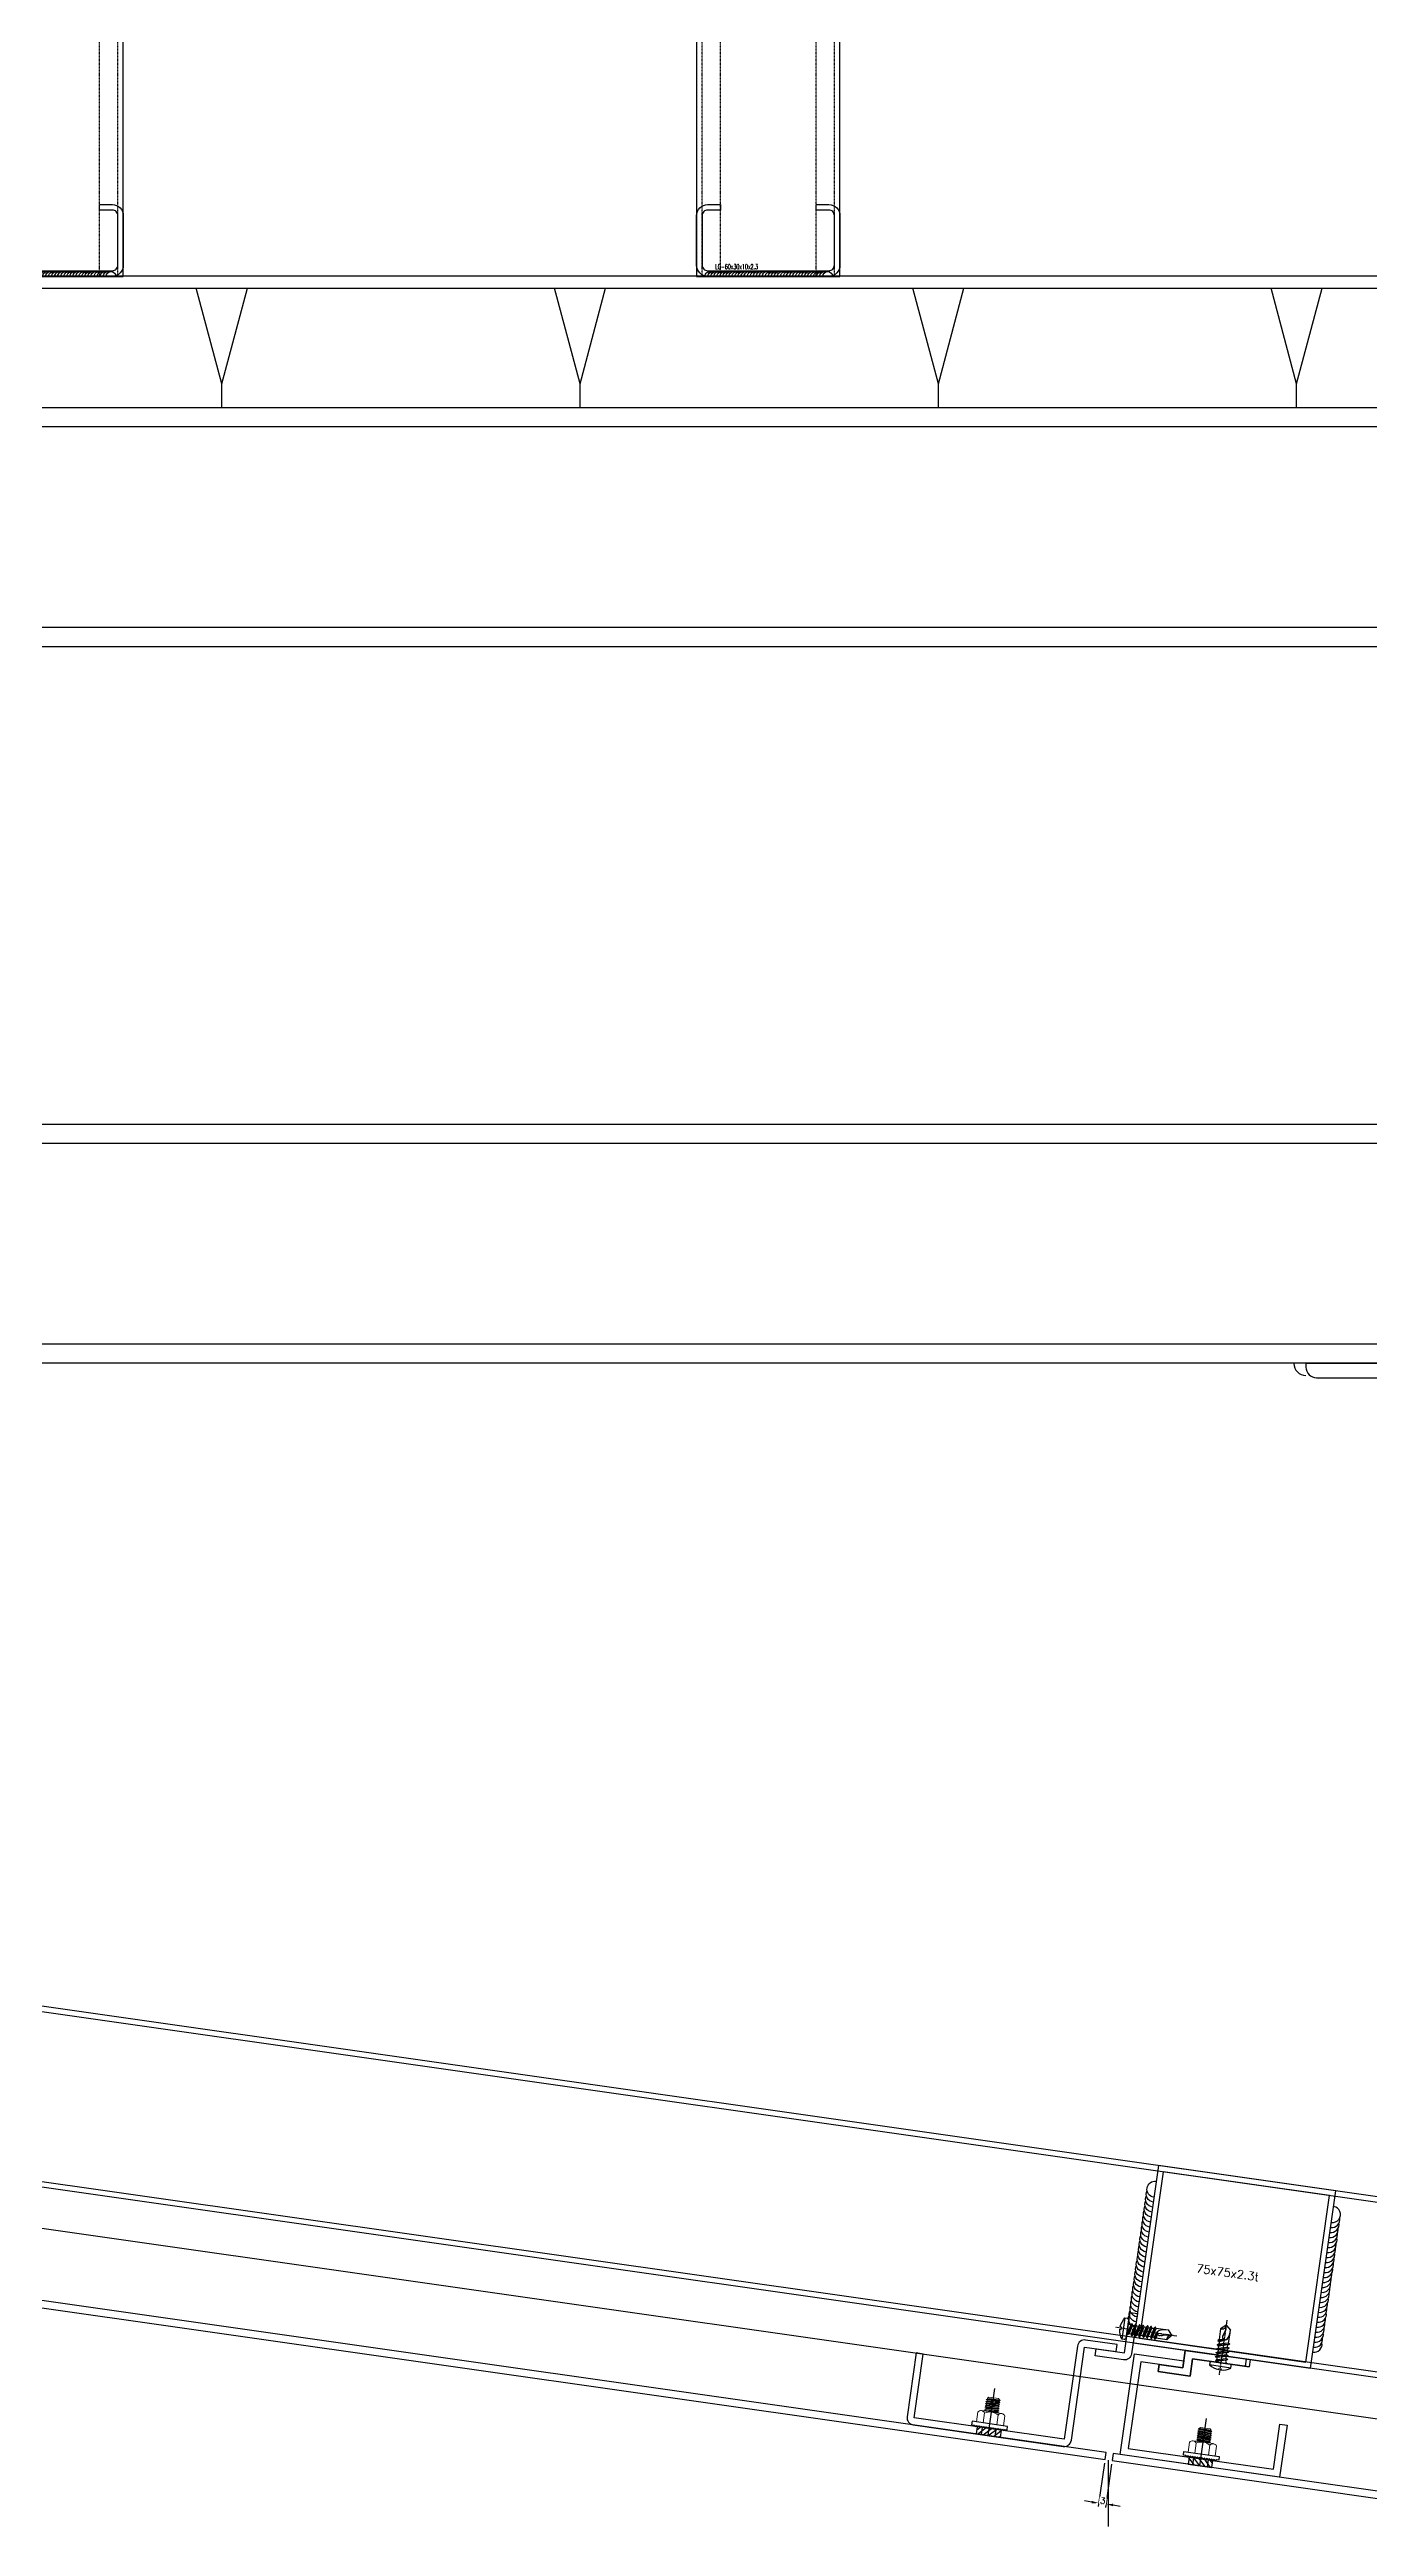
# Model space of a CAD drawing. Extents: x -3378 to 102197, y -3799 to 48702.
# Drawn here: x 57808 to 58360, y 23606 to 24643 of the extents above; entities that cross this region are included whole.
import ezdxf

# ---------------------------------------------------------------- set-up
doc = ezdxf.new("R2010")
doc.units = 0
doc.linetypes.add('CENTER', pattern=[2, 1.25, -0.25, 0.25, -0.25])
doc.linetypes.add('Hidden 1_16_', pattern=[0.023813, 0.015875, -0.007938])
for name, color, linetype in [('##-鐵件', 1, 'Continuous'), ('11', 11, 'Continuous'), ('24WELD', 55, 'Continuous'), ('3', 3, 'Continuous'), ('4', 4, 'Continuous'), ('6', 6, 'Continuous'), ('ARR', 6, 'Continuous'), ('BCM-DIM', 54, 'Continuous'), ('BCM-EXT', 2, 'Continuous'), ('BCM-SIL', 8, 'Continuous'), ('GM_ANNO_DIMS', 4, 'Continuous'), ('GM_SECT_15', 15, 'Continuous'), ('GM_STEL_PRIM', 3, 'Continuous'), ('steel', 7, 'Continuous'), ('STRUCTURAL', 3, 'Continuous'), ('螺絲 固定五金 FASTENERS', 124, 'Continuous'), ('螺絲、螺栓', 4, 'Continuous'), ('視覺模型鋁擠型暫替', 4, 'Continuous'), ('金屬面材 METAL PANEL', 2, 'Continuous'), ('鐵件', 6, 'Continuous')]:
    doc.layers.add(name, color=color, linetype=linetype)
doc.layers.add('#不列印', color=250, linetype='Continuous', plot=False)
doc.layers.add('不顯示', color=254, linetype='Continuous', plot=False)
doc.layers.add('12', color=3, linetype='Continuous', lineweight=9)
doc.styles.add('DIM', font='simplex.shx', dxfattribs={"bigfont": 'chineset.shx'})
doc.styles.add('romans', font='romans.shx', dxfattribs={"width": 0.5, "bigfont": ' chineset.shx'})
doc.styles.get("Standard").update_dxf_attribs({"font": 'romans.shx', "bigfont": 'chinese.shx'})
doc.dimstyles.new('b4-3', dxfattribs={"dimtxt": 5, "dimasz": 3, "dimexe": 1.5, "dimexo": 1.5, "dimgap": 0, "dimtad": 1, "dimtxsty": 'Standard', "dimcen": -1.5, "dimdle": 1, "dimclrd": 256, "dimclre": 256, "dimclrt": 3, "dimadec": 0, "dimazin": 0, "dimtfac": 1, "dimtmove": 0, "dimatfit": 3, "dimfxl": 0.18, "dimtfill": 1, "dimarcsym": 1})

# ---------------------------------------------------------------- blocks, each defined once
blk = doc.blocks.new('St-LC-60x30x10x2_3')
at = {"layer": 'STRUCTURAL', "color": 0, "linetype": 'ByBlock', "lineweight": -2}
blk.add_lwpolyline([(14.8, 38.4), (14.8, 36.1), (9.4, 36.1, 0.414214), (7.1, 33.8), (7.1, 13, 0.414214), (9.4, 10.7), (60.2, 10.7, 0.414214), (62.5, 13), (62.5, 33.8, 0.414214), (60.2, 36.1), (54.8, 36.1), (54.8, 38.4), (60.2, 38.4, -0.414214), (64.8, 33.8), (64.8, 13, -0.414214), (60.2, 8.4), (9.4, 8.4, -0.414214), (4.8, 13), (4.8, 33.8, -0.414214), (9.4, 38.4)], format="xyb", close=True, dxfattribs=at)
at = {"layer": 'Defpoints', "color": 0, "linetype": 'ByBlock', "lineweight": -2, "style": 'romans', "width": 0.6}
blk.add_text('LC-60x30x10x2.3', height=2, rotation=360, dxfattribs=at).set_placement((12.6, 11.4))
blk = doc.blocks.new('*U730')
at = {"layer": '##-鐵件', "color": 1}
blk.add_lwpolyline([(1692.3, 30), (1489.8, 30), (1489.8, -30), (1692.3, -30)], close=True, dxfattribs=at)
at = {"color": 251, "linetype": 'Hidden 1_16_', "ltscale": 5}
for p, q in [((1692.3, 27.7), (1489.8, 27.7)), ((1692.3, 20), (1489.8, 20)), ((1692.3, -20), (1489.8, -20)), ((1692.3, -27.7), (1489.8, -27.7))]:
    blk.add_line(p, q, dxfattribs=at)
at = {"layer": '#不列印', "rotation": 90}
blk.add_blockref('St-LC-60x30x10x2_3', (1700.6, -34.8), dxfattribs=at)
blk = doc.blocks.new('*U240')
at = {"layer": '鐵件', "rotation": 270}
blk.add_blockref('*U730', (0, 1591), dxfattribs=at)
blk = doc.blocks.new('*U241')
at = {"color": 0, "linetype": 'ByBlock', "lineweight": -2}
for p in [(1500, 0), (1800, 0)]:
    blk.add_blockref('*U240', p, dxfattribs=at)
blk = doc.blocks.new('*U731')
for centre, end in [((3.2, 98.9), 196.3529), ((3.3, 101.4), 196.3529), ((2.6, 81.5), 196.3529), ((2.6, 79), 196.3529), ((2.7, 84), 196.3529), ((2.8, 86.5), 196.3529), ((2.9, 89), 196.3529), ((3, 94), 196.3529), ((3, 91.5), 196.3529), ((3.1, 96.4), 196.3529), ((1.9, 59), 196.3529), ((2, 61.5), 196.3529), ((2.1, 64), 196.3529), ((2.2, 69), 196.3529), ((2.2, 66.5), 196.3529), ((2.3, 71.5), 196.3529), ((2.4, 74), 196.3529), ((2.5, 76.5), 196.3529), ((1.3, 41.5), 196.3529), ((1.3, 39), 196.3529), ((1.4, 44), 196.3529), ((1.5, 46.5), 196.3529), ((1.6, 49), 196.3529), ((1.7, 54), 196.3529), ((1.7, 51.5), 196.3529), ((1.8, 56.5), 196.3529), ((0.5, 16.5), 196.3529), ((0.6, 19), 196.3529), ((0.7, 21.5), 196.3529), ((0.8, 24), 196.3529), ((0.9, 29), 196.3529), ((0.9, 26.5), 196.3529), ((1, 31.5), 196.3529), ((1.1, 34), 196.3529), ((1.2, 36.5), 196.3529), ((0.1, 4), 268.1431), ((0.2, 6.5), 196.3529), ((0.3, 9), 196.3529), ((0.4, 11.5), 196.3529), ((0.5, 14), 196.3529)]:
    blk.add_arc(centre, 4, 88.1431, end)
blk = doc.blocks.new('*U242')
at = {"layer": '24WELD', "xscale": -0.5062500000000003, "yscale": 0.5062500000000004, "zscale": 0.5062500000000004, "rotation": 88.14306280164571}
blk.add_blockref('*U731', (26.7, -1), dxfattribs=at)
blk = doc.blocks.new('*U243')
at = {"color": 0, "linetype": 'ByBlock', "lineweight": -2}
for p in [(1200, 0), (1500, 0)]:
    blk.add_blockref('*U242', p, dxfattribs=at)
blk = doc.blocks.new('陽台地板')
for name, p in [('*U241', (100, -148.7, 0)), ('*U243', (400.2, -249, 0))]:
    blk.add_blockref(name, p)
blk = doc.blocks.new('*U761')
at = {"layer": 'GM_STEL_PRIM'}
for p, q in [((0, -15), (-10.7, 25)), ((0, -15), (10.7, 25)), ((0, -25), (0, -15))]:
    blk.add_line(p, q, dxfattribs=at)
blk = doc.blocks.new('*U762')
at = {"layer": 'GM_ANNO_DIMS', "color": 0, "linetype": 'ByBlock', "lineweight": -2}
for p in [(1650, 0), (1800, 0), (1950, 0), (2100, 0)]:
    blk.add_blockref('*U761', p, dxfattribs=at)
blk = doc.blocks.new('75x75x2.3t')
at = {"layer": 'GM_SECT_15'}
for points in [[(0, -75), (75, -75), (75, 0), (0, 0)], [(2.3, -72.7), (72.7, -72.7), (72.7, -2.3), (2.3, -2.3)]]:
    blk.add_lwpolyline(points, close=True, dxfattribs=at)
at = {"layer": '不顯示', "linetype": 'Continuous', "insert": (21.8, -38.5), "char_height": 3.5, "attachment_point": 1, "style": 'DIM'}
blk.add_mtext_dynamic_manual_height_columns('75x75x2.3t', width=3.486, gutter_width=17.5, heights=[0], dxfattribs=at)
blk = doc.blocks.new('*U323')
for centre, end in [((-69, 2.2), 286.3529), ((-66.5, 2.2), 286.3529), ((-64, 2.1), 286.3529), ((-61.5, 2), 286.3529), ((-59, 1.9), 286.3529), ((-56.5, 1.8), 286.3529), ((-54, 1.7), 286.3529), ((-51.5, 1.7), 286.3529), ((-49, 1.6), 286.3529), ((-46.5, 1.5), 286.3529), ((-44, 1.4), 286.3529), ((-41.5, 1.3), 286.3529), ((-39, 1.3), 286.3529), ((-36.5, 1.2), 286.3529), ((-34, 1.1), 286.3529), ((-31.5, 1), 286.3529), ((-29, 0.9), 286.3529), ((-26.5, 0.9), 286.3529), ((-24, 0.8), 286.3529), ((-21.5, 0.7), 286.3529), ((-19, 0.6), 286.3529), ((-16.5, 0.5), 286.3529), ((-14, 0.5), 286.3529), ((-11.5, 0.4), 286.3529), ((-9, 0.3), 286.3529), ((-6.5, 0.2), 286.3529), ((-4, 0.1), 358.1431)]:
    blk.add_arc(centre, 4, 178.1431, end)
blk = doc.blocks.new('*U324')
for centre, end in [((-69, 2.2), 286.3529), ((-66.5, 2.2), 286.3529), ((-64, 2.1), 286.3529), ((-61.5, 2), 286.3529), ((-59, 1.9), 286.3529), ((-56.5, 1.8), 286.3529), ((-54, 1.7), 286.3529), ((-51.5, 1.7), 286.3529), ((-49, 1.6), 286.3529), ((-46.5, 1.5), 286.3529), ((-44, 1.4), 286.3529), ((-41.5, 1.3), 286.3529), ((-39, 1.3), 286.3529), ((-36.5, 1.2), 286.3529), ((-34, 1.1), 286.3529), ((-31.5, 1), 286.3529), ((-29, 0.9), 286.3529), ((-26.5, 0.9), 286.3529), ((-24, 0.8), 286.3529), ((-21.5, 0.7), 286.3529), ((-19, 0.6), 286.3529), ((-16.5, 0.5), 286.3529), ((-14, 0.5), 286.3529), ((-11.5, 0.4), 286.3529), ((-9, 0.3), 286.3529), ((-6.5, 0.2), 286.3529), ((-4, 0.1), 358.1431)]:
    blk.add_arc(centre, 4, 178.1431, end)
blk = doc.blocks.new('M5x16圓頭自攻')
at = {"layer": 'ARR', "color": 0, "linetype": 'CENTER', "ltscale": 0.87}
blk.add_line((18, 0), (-5.1, 0), dxfattribs=at)
at = {"layer": 'ARR', "color": 0, "linetype": 'ByBlock', "ltscale": 0.3}
for p, q in [((-1.6, -4.5), (-1.6, 4.5)), ((0.5, 2.2), (1.1, 1.9)), ((0.7, 2.1), (1.6, -2.5)), ((1.9, 1.9), (1.1, 1.9)), ((2.2, 2.5), (3.2, -2.5)), ((3.5, 1.9), (2.7, 1.9)), ((3.8, 2.5), (4.8, -2.5)), ((5.1, 1.9), (4.3, 1.9)), ((5.4, 2.5), (6.4, -2.5)), ((6.8, 1.9), (5.9, 1.9)), ((7.2, 2.5), (8.2, -2.5)), ((8.4, 1.9), (7.7, 1.9)), ((8.7, 1.9), (8, 1.9)), ((9.1, 2.5), (9.7, -0.6)), ((14.1, 2.1), (9.5, 2.1)), ((15.8, 0.1), (14.1, 2.1)), ((15.8, 0.1), (15.9, 0.1)), ((16, 0), (16, 0)), ((2.1, -1.9), (2.9, -1.9)), ((3.7, -1.9), (4.5, -1.9)), ((5.3, -1.9), (6.1, -1.9)), ((6.9, -1.9), (7.8, -1.9)), ((8.5, -2.1), (12.9, -2.1)), ((15.8, -0.1), (14.1, -2.1)), ((15.8, -0.1), (15.9, -0.1))]:
    blk.add_line(p, q, dxfattribs=at)
blk.add_lwpolyline([(-3, -0.5, 0.134476), (-1.6, -4.5), (-0.6, -4.5, 0.198912), (-0.4, -4.4), (-0.1, -4.1, 0.198912), (0, -3.9), (0, 3.9, 0.198912), (-0.1, 4.1), (-0.4, 4.4, 0.198912), (-0.6, 4.5), (-1.6, 4.5, 0.134562), (-3, 0.5), (-2.5, 0.5), (-2.5, -0.5), (-3, -0.5)], format="xyb", dxfattribs=at)
blk.add_lwpolyline([(1.1, 1.9), (2.1, -1.9), (1.8, -2.5), (1.6, -2.5), (1.3, -1.9), (0.3, 1.9), (0.5, 2.2)], dxfattribs=at)
for points in [[(3.2, -2.5), (2.9, -1.9), (1.9, 1.9), (2.2, 2.5), (2.4, 2.5), (2.7, 1.9), (3.7, -1.9), (3.4, -2.5)], [(4.8, -2.5), (4.5, -1.9), (3.5, 1.9), (3.8, 2.5), (4, 2.5), (4.3, 1.9), (5.3, -1.9), (5, -2.5)], [(6.4, -2.5), (6.1, -1.9), (5.1, 1.9), (5.4, 2.5), (5.6, 2.5), (5.9, 1.9), (6.9, -1.9), (6.6, -2.5)], [(8.2, -2.5), (7.8, -1.9), (6.8, 1.9), (7.2, 2.5), (7.3, 2.5), (7.7, 1.9), (8.7, -1.9), (8.3, -2.5)], [(9.1, 2.5), (8.7, 1.9), (9.7, -0.6), (9.5, 2.1), (9.2, 2.5)]]:
    blk.add_lwpolyline(points, close=True, dxfattribs=at)
for centre, radius, start, end in [((0.7, 3.1), 0.874, 220.3388, 257.7802), ((10.9, -0.3), 1.2, 56.152, 236.152), ((14.9, 6.9), 7.01, 241.6458, 278.008), ((15.9, 1.7), 1.82, 168.8617, 267.6865), ((15.9, 0), 0.05, 0, 90), ((1.2, -3.3), 1.44, 84.7312, 144.22), ((13.5, 4.9), 7.01, 241.6458, 274.9541), ((15.9, 0), 0.05, 270, 0)]:
    blk.add_arc(centre, radius, start, end, dxfattribs=at)
blk = doc.blocks.new('*U255')
blk.add_blockref('M5x16圓頭自攻', (0, 0))
blk = doc.blocks.new('A$C19b21843')
at = {"layer": '11'}
blk.add_lwpolyline([(3.5, 4), (3, 3.5), (3.5, 3), (3, 2.5), (3.5, 2), (3, 1.5), (3.5, 1), (3.5, 0), (5, 0), (5, 15), (3.5, 15), (3.5, 14), (3, 13.5), (3.5, 13), (3, 12.5), (3.5, 12), (3, 11.5), (3.5, 11), (3, 10.5), (3.5, 10), (3, 9.5), (3.5, 9), (3, 8.5), (3.5, 8), (3, 7.5), (3.5, 7), (3, 6.5), (3.5, 6), (3, 5.5), (3.5, 5), (3, 4.5)], close=True, dxfattribs=at)
at = {"layer": '12'}
for p, q in [((5, 13.2), (9.2, 13.2)), ((9.2, 10.4), (5, 10.4)), ((10, 11.8), (10, 3.2)), ((10.5, 10.5), (10.9, 4.6)), ((11.3, 10.5), (11.8, 4.6)), ((12.2, 10.5), (12.6, 4.6)), ((13.1, 10.5), (13.5, 4.6)), ((14, 10.5), (14.4, 4.6)), ((14.8, 10.5), (15.3, 4.6)), ((9.2, 4.6), (5, 4.6)), ((9.2, 1.8), (5, 1.8)), ((10, 10), (10.2, 10)), ((10, 4.9), (10, 4.6)), ((10.6, 5), (10.3, 5)), ((10.7, 10), (11.1, 10)), ((11.5, 5), (11.1, 5)), ((11.6, 10), (11.9, 10)), ((12.4, 5), (12, 5)), ((12.5, 10), (12.8, 10)), ((13.2, 5), (12.9, 5)), ((13.4, 10), (13.7, 10)), ((14.1, 5), (13.8, 5)), ((14.2, 10), (14.6, 10)), ((15, 5), (14.6, 5))]:
    blk.add_line(p, q, dxfattribs=at)
for points in [[(10.7, 10), (10.5, 10.5), (10.2, 10), (10.6, 5), (10.9, 4.6), (11.1, 5)], [(11.6, 10), (11.3, 10.5), (11.1, 10), (11.5, 5), (11.8, 4.6), (12, 5)], [(12.5, 10), (12.2, 10.5), (11.9, 10), (12.4, 5), (12.6, 4.6), (12.9, 5)], [(13.4, 10), (13.1, 10.5), (12.8, 10), (13.2, 5), (13.5, 4.6), (13.8, 5)], [(14.2, 10), (14, 10.5), (13.7, 10), (14.1, 5), (14.4, 4.6), (14.6, 5)], [(15.1, 10), (14.8, 10.5), (14.6, 10), (15, 5), (15.3, 4.6), (15.5, 5)]]:
    blk.add_lwpolyline(points, close=True, dxfattribs=at)
for points in [[(10, 4.6), (10, 4.6), (10.3, 5), (10, 8.4)], [(15.1, 10), (15.5, 10), (15.5, 5.4)], [(15.5, 10), (16, 9.5), (16, 5.5), (15.5, 5)]]:
    blk.add_lwpolyline(points, dxfattribs=at)
for centre, radius, start, end in [((8.3, 11.8), 1.66, 300, 60), ((4.6, 7.5), 5.37, 327.686, 32.314), ((8.3, 3.2), 1.66, 300, 60)]:
    blk.add_arc(centre, radius, start, end, dxfattribs=at)
at = {"layer": '3'}
for p, q in [((0, 12), (3.3, 8.8)), ((3, 10.5), (0, 10.5)), ((1.8, 12.5), (3.4, 10.9)), ((0, 9.7), (3.1, 6.6)), ((0, 7.5), (3.5, 4)), ((0, 5.2), (2.7, 2.5)), ((0, 4.5), (3, 4.5)), ((0, 3), (0.5, 2.5))]:
    blk.add_line(p, q, dxfattribs=at)
at = {"layer": '4'}
blk.add_line((0, 7.5), (20, 7.5), dxfattribs=at)
at = {"layer": '6'}
blk.add_lwpolyline([(0, 12.5), (3, 12.5), (3.5, 12), (3, 11.5), (3.5, 11), (3, 10.5), (3.5, 10), (3, 9.5), (3.5, 9), (3, 8.5), (3.5, 8), (3, 7.5), (3.5, 7), (3, 6.5), (3.5, 6), (3, 5.5), (3.5, 5), (3, 4.5), (3.5, 4), (3, 3.5), (3.5, 3), (3, 2.5), (0, 2.5)], close=True, dxfattribs=at)
blk = doc.blocks.new('A$C20AE7E0D')
at = {"layer": 'ARR', "color": 0, "linetype": 'CENTER', "ltscale": 0.87}
blk.add_line((21, 0), (-5.1, 0), dxfattribs=at)
at = {"layer": 'ARR', "color": 0, "linetype": 'ByBlock', "ltscale": 0.3}
for p, q in [((-1.6, -4.5), (-1.6, 4.5)), ((0.5, 2.2), (1.1, 1.9)), ((0.7, 2.1), (1.6, -2.5)), ((1.9, 1.9), (1.1, 1.9)), ((2.2, 2.5), (3.2, -2.5)), ((3.5, 1.9), (2.7, 1.9)), ((3.8, 2.5), (4.8, -2.5)), ((5.1, 1.9), (4.3, 1.9)), ((5.4, 2.5), (6.4, -2.5)), ((6.8, 1.9), (5.9, 1.9)), ((7.2, 2.5), (8.2, -2.5)), ((8.4, 1.9), (7.7, 1.9)), ((8.7, 2.5), (9.7, -2.5)), ((10.1, 1.9), (9.2, 1.9)), ((10.5, 2.5), (11.5, -2.5)), ((11.7, 1.9), (11, 1.9)), ((12.1, 2.5), (12.7, -0.6)), ((17.1, 2.1), (12.5, 2.1)), ((18.8, 0.1), (17.1, 2.1)), ((18.8, 0.1), (18.9, 0.1)), ((19, 0), (19, 0)), ((2.1, -1.9), (2.9, -1.9)), ((3.7, -1.9), (4.5, -1.9)), ((5.3, -1.9), (6.1, -1.9)), ((6.9, -1.9), (7.8, -1.9)), ((8.7, -1.9), (9.4, -1.9)), ((10.2, -1.9), (11.1, -1.9)), ((11.9, -2.1), (15.9, -2.1)), ((18.8, -0.1), (17.1, -2.1)), ((18.8, -0.1), (18.9, -0.1))]:
    blk.add_line(p, q, dxfattribs=at)
blk.add_lwpolyline([(-3, -0.5, 0.134476), (-1.6, -4.5), (-0.6, -4.5, 0.198912), (-0.4, -4.4), (-0.1, -4.1, 0.198912), (0, -3.9), (0, 3.9, 0.198912), (-0.1, 4.1), (-0.4, 4.4, 0.198912), (-0.6, 4.5), (-1.6, 4.5, 0.134562), (-3, 0.5), (-2.5, 0.5), (-2.5, -0.5), (-3, -0.5)], format="xyb", dxfattribs=at)
blk.add_lwpolyline([(1.1, 1.9), (2.1, -1.9), (1.8, -2.5), (1.6, -2.5), (1.3, -1.9), (0.3, 1.9), (0.5, 2.2)], dxfattribs=at)
for points in [[(3.2, -2.5), (2.9, -1.9), (1.9, 1.9), (2.2, 2.5), (2.4, 2.5), (2.7, 1.9), (3.7, -1.9), (3.4, -2.5)], [(4.8, -2.5), (4.5, -1.9), (3.5, 1.9), (3.8, 2.5), (4, 2.5), (4.3, 1.9), (5.3, -1.9), (5, -2.5)], [(6.4, -2.5), (6.1, -1.9), (5.1, 1.9), (5.4, 2.5), (5.6, 2.5), (5.9, 1.9), (6.9, -1.9), (6.6, -2.5)], [(8.2, -2.5), (7.8, -1.9), (6.8, 1.9), (7.2, 2.5), (7.3, 2.5), (7.7, 1.9), (8.7, -1.9), (8.3, -2.5)], [(9.7, -2.5), (9.4, -1.9), (8.4, 1.9), (8.7, 2.5), (8.9, 2.5), (9.2, 1.9), (10.2, -1.9), (9.9, -2.5)], [(11.5, -2.5), (11.1, -1.9), (10.1, 1.9), (10.5, 2.5), (10.6, 2.5), (11, 1.9), (12, -1.9), (11.6, -2.5)], [(12.1, 2.5), (11.7, 1.9), (12.7, -0.6), (12.5, 2.1), (12.2, 2.5)]]:
    blk.add_lwpolyline(points, close=True, dxfattribs=at)
for centre, radius, start, end in [((0.7, 3.1), 0.874, 220.3388, 257.7802), ((13.9, -0.3), 1.2, 56.152, 236.152), ((17.9, 6.9), 7.01, 241.6458, 278.008), ((18.9, 1.7), 1.82, 168.8617, 267.6865), ((18.9, 0), 0.05, 0, 90), ((1.2, -3.3), 1.44, 84.7312, 144.22), ((16.5, 4.9), 7.01, 241.6458, 274.9541), ((18.9, 0), 0.05, 270, 0)]:
    blk.add_arc(centre, radius, start, end, dxfattribs=at)
blk = doc.blocks.new('*U77')
at = {"color": 0, "linetype": 'ByBlock'}
blk.add_blockref('A$C20AE7E0D', (0, 0), dxfattribs=at)
blk = doc.blocks.new('*D837')
at = {"layer": 'Defpoints', "color": 0, "transparency": 16777216}
for p in [(58249.6, 23634.1, 0), (58252.6, 23633.7, 0)]:
    blk.add_point(p, dxfattribs=at)
at = {"layer": '不顯示', "lineweight": -2, "transparency": 16777216}
for p, q in [((58249.4, 23632.6), (58246.8, 23614.4)), ((58252.4, 23632.2), (58249.8, 23614)), ((58244.1, 23616.3), (58241.1, 23616.8)), ((58247, 23615.9), (58250, 23615.5)), ((58253, 23615.1), (58255.9, 23614.6))]:
    blk.add_line(p, q, dxfattribs=at)
at = {"layer": '不顯示', "transparency": 16777216}
for points in [[(58244.1, 23616.8), (58244, 23615.8), (58247, 23615.9)], [(58253, 23615.6), (58252.9, 23614.6), (58250, 23615.5)]]:
    blk.add_solid(points, dxfattribs=at)
at = {"layer": '不顯示', "color": 3, "transparency": 16777216, "insert": (58248.7, 23616.9), "char_height": 2.5, "attachment_point": 5, "rotation": 351.8791, "bg_fill": 3, "box_fill_scale": 1.1, "bg_fill_color": 256, "bg_fill_true_color": 13158600, "bg_fill_transparency": 0}
blk.add_mtext('3', dxfattribs=at)
at = {"layer": 'Defpoints', "color": 0, "transparency": 16777216}
blk.add_point((58250, 23615.5), dxfattribs=at)

msp = doc.modelspace()

# ---------------------------------------------------------------- linework, layer by layer
at = {"color": 2}
msp.add_arc((58333.707, 24092.995), 5, 180, 270, dxfattribs=at)
at = {"layer": 'BCM-EXT'}
msp.add_line((58308.434, 23673.183, 0), (58308.858, 23676.153, 0), dxfattribs=at)
at = {"layer": 'BCM-EXT', "elevation": 0}
msp.add_lwpolyline([(58283.218, 23679.812), (58282.175, 23672.507), (58272.257, 23673.922), (58271.833, 23670.952), (58285.246, 23669.038), (58286.288, 23676.343), (58309.919, 23672.971)], dxfattribs=at)
at = {"layer": 'GM_SECT_15'}
for p, q in [((58741.454, 23616.741, 0), (55940.931, 24016.365, 0)), ((58427.722, 23659.186, 0), (55938.651, 24014.367, 0)), ((58741.129, 23614.464, 0), (55938.652, 24014.367, 0)), ((58383.707, 23741.232, 0), (57458.707, 23873.224, 0)), ((58383.707, 23741.232, 0), (57458.707, 23873.224, 0)), ((58383.707, 23738.909, 0), (57458.707, 23870.901, 0))]:
    msp.add_line(p, q, dxfattribs=at)
at = {"layer": 'GM_STEL_PRIM', "elevation": 0}
msp.add_lwpolyline([(58871.331, 24548.175), (56209.616, 24548.175), (56209.625, 24628.076), (56204.625, 24628.077), (56204.616, 24548.176, 0.41424728), (56209.616, 24543.175), (58871.331, 24543.175)], format="xyb", close=True, dxfattribs=at)
at = {"layer": 'steel', "elevation": 0}
msp.add_lwpolyline([(58377.707, 24047.495, 0.41421356), (58382.207, 24042.995), (58383.707, 24042.995), (58383.707, 24092.995), (58333.707, 24092.995), (58333.707, 24091.495, 0.41421356), (58338.207, 24086.995), (58371.207, 24086.995, -0.41421356), (58377.707, 24080.495)], format="xyb", close=True, dxfattribs=at)
at = {"layer": '不顯示'}
msp.add_line((58251.111, 23606.111), (58251.111, 23633.908), dxfattribs=at)
at = {"layer": '視覺模型鋁擠型暫替', "linetype": 'Continuous'}
for p, q in [((58876.111, 24493.085, 0), (56183.927, 24493.085, 0)), ((58876.111, 24485.085, 0), (56183.927, 24485.085, 0)), ((58876.111, 24401.085, 0), (56183.927, 24401.085, 0)), ((58876.111, 24393.085, 0), (56183.927, 24393.085, 0)), ((58947.081, 24193.085, 0), (56183.927, 24193.085, 0)), ((58947.081, 24185.085, 0), (56183.927, 24185.085, 0)), ((58947.081, 24101.085, 0), (56183.927, 24101.085, 0)), ((58947.081, 24093.085, 0), (56183.927, 24093.085, 0))]:
    msp.add_line(p, q, dxfattribs=at)
at = {"layer": '金屬面材 METAL PANEL'}
for p, q in [((57514.683, 23772.326, 0), (58428.852, 23641.88, 0)), ((57510.021, 23739.657, 0), (58249.626, 23634.12, 0)), ((58250.05, 23637.09, 0), (57510.445, 23742.627, 0)), ((58249.626, 23634.12), (58250.05, 23637.09, 0)), ((58253.02, 23636.666, 0), (58252.596, 23633.696, 0)), ((58252.596, 23633.696, 0), (58427.722, 23608.707, 0)), ((58427.722, 23611.737, 0), (58253.02, 23636.666, 0))]:
    msp.add_line(p, q, dxfattribs=at)
at = {"layer": '金屬面材 METAL PANEL', "linetype": 'Continuous', "elevation": 0}
msp.add_lwpolyline([(58263.16, 23695.221), (58260.758, 23678.391, -0.41421352), (58257.364, 23675.845), (58245.485, 23677.54), (58245.909, 23680.51), (58257.788, 23678.815), (58260.19, 23695.644), (58263.16, 23695.221)], format="xyb", dxfattribs=at)
msp.add_lwpolyline([(58170.583, 23678.733), (58166.769, 23652.004, 0.41421356), (58169.315, 23648.61), (58232.129, 23639.647, 0.41421356), (58235.523, 23642.193), (58241.089, 23681.198), (58254.294, 23679.314), (58254.717, 23682.284), (58241.512, 23684.168, 0.41421356), (58238.119, 23681.622), (58232.553, 23642.617), (58169.738, 23651.58), (58173.553, 23678.309)], format="xyb", close=True, dxfattribs=at)
for points in [[(58325.819, 23648.501), (58322.712, 23626.721), (58255.99, 23636.242), (58262.008, 23678.415), (58282.599, 23675.477), (58282.175, 23672.507), (58264.554, 23675.021), (58259.384, 23638.788), (58320.166, 23630.115), (58322.85, 23648.924), (58325.819, 23648.501)], [(58309.919, 23672.971), (58286.288, 23676.343), (58285.246, 23669.038), (58271.833, 23670.952), (58272.257, 23673.922), (58282.175, 23672.507), (58283.218, 23679.812), (58310.343, 23675.941), (58309.917, 23672.972)]]:
    msp.add_lwpolyline(points, dxfattribs=at)

# ---------------------------------------------------------------- block references
at = {"layer": '24WELD', "yscale": 0.8437500000000008, "zscale": 0.8437500000000008}
for name, p, xscale, rotation in [('*U323', (58271.07, 23750.659, 0), -0.8437500000000008, 260.0217577098238), ('*U324', (58345.318, 23740.064, 0), 0.8437500000000008, 83.73640239755889)]:
    msp.add_blockref(name, p, dxfattribs=dict(at, xscale=xscale, rotation=rotation))
at = {"layer": 'BCM-DIM', "rotation": 81.87907304478298}
msp.add_blockref('A$C19b21843', (58208.147, 23643.069, 0), dxfattribs=at)
at = {"layer": 'BCM-DIM', "xscale": -1, "rotation": 261.8790730449376}
msp.add_blockref('A$C19b21843', (58281.926, 23632.541, 0), dxfattribs=at)
at = {"layer": 'BCM-SIL', "rotation": 81.85584514685473}
msp.add_blockref('*U255', (58298.104, 23674.657, 0), dxfattribs=at)
at = {"layer": 'GM_ANNO_DIMS'}
msp.add_blockref('*U762', (56229.851, 24518.175, 0), dxfattribs=at)
at = {"layer": 'GM_SECT_15', "rotation": 351.8790773316075}
msp.add_blockref('75x75x2.3t', (58272, 23757.173, 0), dxfattribs=at)
at = {"layer": '螺絲 固定五金 FASTENERS', "xscale": -1, "rotation": 171.8790479488455}
msp.add_blockref('*U77', (58258.916, 23688.753, 0), dxfattribs=at)
at = {"layer": '螺絲、螺栓'}
msp.add_blockref('陽台地板', (56208.631, 24798.085, 0), dxfattribs=at)

# ---------------------------------------------------------------- next in the draw order: dimensions: what is measured, and where the dimension line sits
at = {"layer": '不顯示'}
dim = msp.add_aligned_dim(p1=(58249.626, 23634.12, 0), p2=(58252.596, 23633.696, 0), distance=-18.399, dimstyle='b4-3', override={"dimtxt": 2.5}, dxfattribs=at)
dim.commit()
dim.dimension.update_dxf_attribs({"geometry": '*D837', "text_midpoint": (58248.689, 23616.931)})

doc.saveas('drawing.dxf')
